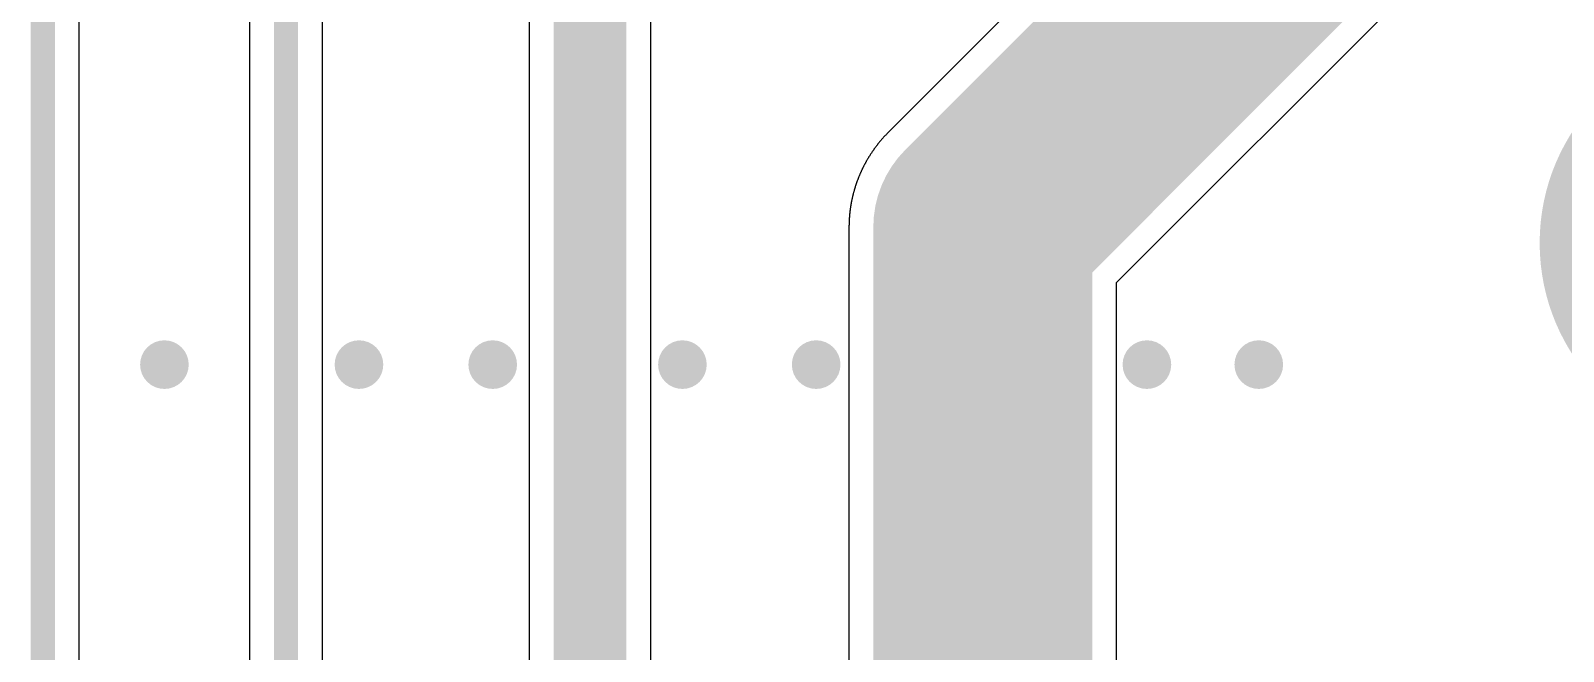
# Model space of a CAD drawing. Header units: millimetres. Extents: x -0.01 to 2.64, y -2.47 to 1.86.
# Drawn here: x 0.645 to 1.275, y 0.932 to 1.187 of the extents above; entities that cross this region are included whole.
import ezdxf

# ---------------------------------------------------------------- set-up
doc = ezdxf.new("R2010")
doc.units = ezdxf.units.MM
doc.header["$MEASUREMENT"] = 0
for name, color, linetype in [('BottomLayer', 5, 'Continuous'), ('BottomSolder', 6, 'Continuous'), ('MidLayer1', 16, 'Continuous'), ('MidLayer2', 76, 'Continuous'), ('TopLayer', 1, 'Continuous'), ('TopSolder', 216, 'Continuous'), ('ViaHoleLayer', 16, 'Continuous')]:
    doc.layers.add(name, color=color, linetype=linetype)

# ---------------------------------------------------------------- blocks, each defined once
blk = doc.blocks.new('H_________F___17')
at = {"layer": 'BottomSolder'}
h = blk.add_hatch(color=6, dxfattribs=at)
edge = h.paths.add_edge_path()
edge.add_arc((0.5, 0.5), 0.0845, 0, 360)
at = {"layer": 'TopSolder'}
h = blk.add_hatch(color=216, dxfattribs=at)
edge = h.paths.add_edge_path()
edge.add_arc((0.5, 0.5), 0.0845, 0, 360)

msp = doc.modelspace()

# ---------------------------------------------------------------- hatches: boundary and pattern name
at = {"layer": 'BottomLayer'}
h = msp.add_hatch(color=5, dxfattribs=at)
edge = h.paths.add_edge_path()
edge.add_arc((0.7, 1.05), 0.01, 0, 360)
h = msp.add_hatch(color=5, dxfattribs=at)
edge = h.paths.add_edge_path()
edge.add_arc((0.78, 1.05), 0.01, 0, 360)
h = msp.add_hatch(color=5, dxfattribs=at)
edge = h.paths.add_edge_path()
edge.add_arc((0.835, 1.05), 0.01, 0, 360)
h = msp.add_hatch(color=5, dxfattribs=at)
edge = h.paths.add_edge_path()
edge.add_arc((0.913, 1.05), 0.01, 0, 360)
h = msp.add_hatch(color=5, dxfattribs=at)
edge = h.paths.add_edge_path()
edge.add_arc((0.968, 1.05), 0.01, 0, 360)
h = msp.add_hatch(color=5, dxfattribs=at)
edge = h.paths.add_edge_path()
edge.add_arc((1.104, 1.05), 0.01, 0, 360)
h = msp.add_hatch(color=5, dxfattribs=at)
edge = h.paths.add_edge_path()
edge.add_arc((1.15, 1.05), 0.01, 0, 360)
at = {"layer": 'MidLayer1'}
h = msp.add_hatch(color=16, dxfattribs=at)
edge = h.paths.add_edge_path()
edge.add_arc((0.7, 1.05), 0.01, 0, 360)
h = msp.add_hatch(color=16, dxfattribs=at)
edge = h.paths.add_edge_path()
edge.add_arc((0.78, 1.05), 0.01, 0, 360)
h = msp.add_hatch(color=16, dxfattribs=at)
edge = h.paths.add_edge_path()
edge.add_arc((0.835, 1.05), 0.01, 0, 360)
h = msp.add_hatch(color=16, dxfattribs=at)
edge = h.paths.add_edge_path()
edge.add_arc((0.913, 1.05), 0.01, 0, 360)
h = msp.add_hatch(color=16, dxfattribs=at)
edge = h.paths.add_edge_path()
edge.add_arc((0.968, 1.05), 0.01, 0, 360)
h = msp.add_hatch(color=16, dxfattribs=at)
edge = h.paths.add_edge_path()
edge.add_arc((1.104, 1.05), 0.01, 0, 360)
h = msp.add_hatch(color=16, dxfattribs=at)
edge = h.paths.add_edge_path()
edge.add_arc((1.15, 1.05), 0.01, 0, 360)
at = {"layer": 'MidLayer2'}
h = msp.add_hatch(color=76, dxfattribs=at)
edge = h.paths.add_edge_path()
edge.add_arc((0.7, 1.05), 0.01, 0, 360)
h = msp.add_hatch(color=76, dxfattribs=at)
edge = h.paths.add_edge_path()
edge.add_arc((0.78, 1.05), 0.01, 0, 360)
h = msp.add_hatch(color=76, dxfattribs=at)
edge = h.paths.add_edge_path()
edge.add_arc((0.835, 1.05), 0.01, 0, 360)
h = msp.add_hatch(color=76, dxfattribs=at)
edge = h.paths.add_edge_path()
edge.add_arc((0.913, 1.05), 0.01, 0, 360)
h = msp.add_hatch(color=76, dxfattribs=at)
edge = h.paths.add_edge_path()
edge.add_arc((0.968, 1.05), 0.01, 0, 360)
h = msp.add_hatch(color=76, dxfattribs=at)
edge = h.paths.add_edge_path()
edge.add_arc((1.104, 1.05), 0.01, 0, 360)
h = msp.add_hatch(color=76, dxfattribs=at)
edge = h.paths.add_edge_path()
edge.add_arc((1.15, 1.05), 0.01, 0, 360)
at = {"layer": 'TopLayer'}
h = msp.add_hatch(color=1, dxfattribs=at)
edge = h.paths.add_edge_path()
edge.add_arc((0.7, 1.05), 0.01, 0, 360)
h = msp.add_hatch(color=1, dxfattribs=at)
edge = h.paths.add_edge_path()
edge.add_arc((0.78, 1.05), 0.01, 0, 360)
h = msp.add_hatch(color=1, dxfattribs=at)
edge = h.paths.add_edge_path()
edge.add_arc((0.835, 1.05), 0.01, 0, 360)
h = msp.add_hatch(color=1, dxfattribs=at)
edge = h.paths.add_edge_path()
edge.add_arc((0.913, 1.05), 0.01, 0, 360)
h = msp.add_hatch(color=1, dxfattribs=at)
edge = h.paths.add_edge_path()
edge.add_arc((0.968, 1.05), 0.01, 0, 360)
h = msp.add_hatch(color=1, dxfattribs=at)
edge = h.paths.add_edge_path()
edge.add_arc((1.104, 1.05), 0.01, 0, 360)
h = msp.add_hatch(color=1, dxfattribs=at)
edge = h.paths.add_edge_path()
edge.add_arc((1.15, 1.05), 0.01, 0, 360)
at = {"layer": 'ViaHoleLayer'}
h = msp.add_hatch(color=16, dxfattribs=at)
edge = h.paths.add_edge_path()
edge.add_arc((0.7, 1.05), 0.005, 0, 360)
h = msp.add_hatch(color=16, dxfattribs=at)
edge = h.paths.add_edge_path()
edge.add_arc((0.78, 1.05), 0.005, 0, 360)
h = msp.add_hatch(color=16, dxfattribs=at)
edge = h.paths.add_edge_path()
edge.add_arc((0.835, 1.05), 0.005, 0, 360)
h = msp.add_hatch(color=16, dxfattribs=at)
edge = h.paths.add_edge_path()
edge.add_arc((0.913, 1.05), 0.005, 0, 360)
h = msp.add_hatch(color=16, dxfattribs=at)
edge = h.paths.add_edge_path()
edge.add_arc((0.968, 1.05), 0.005, 0, 360)
h = msp.add_hatch(color=16, dxfattribs=at)
edge = h.paths.add_edge_path()
edge.add_arc((1.104, 1.05), 0.005, 0, 360)
h = msp.add_hatch(color=16, dxfattribs=at)
edge = h.paths.add_edge_path()
edge.add_arc((1.15, 1.05), 0.005, 0, 360)

# ---------------------------------------------------------------- linework, layer by layer
at = {"layer": 'TopLayer'}
for p, q in [((0.665, 0.918), (0.665, 1.615)), ((0.735, 1.615), (0.735, 0.918)), ((0.765, 0.918), (0.765, 1.615)), ((1.26209, 1.40987), (0.99761, 1.14539)), ((1.0915, 1.08372), (1.39139, 1.38361)), ((0.85, 1.30253), (0.85, 0.802)), ((0.9, 0.903), (0.9, 1.29764)), ((0.99356, 1.14086), (0.99342, 1.1407)), ((0.99369, 1.14103), (0.99356, 1.14086)), ((0.99382, 1.14119), (0.99369, 1.14103)), ((0.99395, 1.14135), (0.99382, 1.14119)), ((0.99408, 1.14151), (0.99395, 1.14135)), ((0.99422, 1.14167), (0.99408, 1.14151)), ((0.99435, 1.14184), (0.99422, 1.14167)), ((0.99449, 1.142), (0.99435, 1.14184)), ((0.99462, 1.14216), (0.99449, 1.142)), ((0.99476, 1.14232), (0.99462, 1.14216)), ((0.9949, 1.14247), (0.99476, 1.14232)), ((0.99503, 1.14263), (0.9949, 1.14247)), ((0.99517, 1.14279), (0.99503, 1.14263)), ((0.99531, 1.14295), (0.99517, 1.14279)), ((0.99545, 1.1431), (0.99531, 1.14295)), ((0.99559, 1.14326), (0.99545, 1.1431)), ((0.99573, 1.14342), (0.99559, 1.14326)), ((0.99587, 1.14357), (0.99573, 1.14342)), ((0.99601, 1.14373), (0.99587, 1.14357)), ((0.99616, 1.14388), (0.99601, 1.14373)), ((0.9963, 1.14403), (0.99616, 1.14388)), ((0.99644, 1.14419), (0.9963, 1.14403)), ((0.99659, 1.14434), (0.99644, 1.14419)), ((0.99673, 1.14449), (0.99659, 1.14434)), ((0.99687, 1.14464), (0.99673, 1.14449)), ((0.99702, 1.14479), (0.99687, 1.14464)), ((0.99717, 1.14494), (0.99702, 1.14479)), ((0.99731, 1.14509), (0.99717, 1.14494)), ((0.99746, 1.14524), (0.99731, 1.14509)), ((0.99761, 1.14539), (0.99746, 1.14524)), ((0.98915, 1.13448), (0.98904, 1.1343)), ((0.98926, 1.13466), (0.98915, 1.13448)), ((0.98937, 1.13484), (0.98926, 1.13466)), ((0.98947, 1.13502), (0.98937, 1.13484)), ((0.98958, 1.1352), (0.98947, 1.13502)), ((0.98969, 1.13538), (0.98958, 1.1352)), ((0.9898, 1.13556), (0.98969, 1.13538)), ((0.98991, 1.13574), (0.9898, 1.13556)), ((0.99003, 1.13591), (0.98991, 1.13574)), ((0.99014, 1.13609), (0.99003, 1.13591)), ((0.99025, 1.13627), (0.99014, 1.13609)), ((0.99037, 1.13644), (0.99025, 1.13627)), ((0.99048, 1.13662), (0.99037, 1.13644)), ((0.9906, 1.13679), (0.99048, 1.13662)), ((0.99071, 1.13697), (0.9906, 1.13679)), ((0.99083, 1.13714), (0.99071, 1.13697)), ((0.99094, 1.13732), (0.99083, 1.13714)), ((0.99106, 1.13749), (0.99094, 1.13732)), ((0.99118, 1.13766), (0.99106, 1.13749)), ((0.9913, 1.13784), (0.99118, 1.13766)), ((0.99142, 1.13801), (0.9913, 1.13784)), ((0.99154, 1.13818), (0.99142, 1.13801)), ((0.99166, 1.13835), (0.99154, 1.13818)), ((0.99178, 1.13852), (0.99166, 1.13835)), ((0.99191, 1.13869), (0.99178, 1.13852)), ((0.99203, 1.13886), (0.99191, 1.13869)), ((0.99215, 1.13903), (0.99203, 1.13886)), ((0.99228, 1.1392), (0.99215, 1.13903)), ((0.9924, 1.13937), (0.99228, 1.1392)), ((0.99253, 1.13954), (0.9924, 1.13937)), ((0.99265, 1.1397), (0.99253, 1.13954)), ((0.99278, 1.13987), (0.99265, 1.1397)), ((0.99291, 1.14004), (0.99278, 1.13987)), ((0.99304, 1.1402), (0.99291, 1.14004)), ((0.99316, 1.14037), (0.99304, 1.1402)), ((0.99329, 1.14053), (0.99316, 1.14037)), ((0.99342, 1.1407), (0.99329, 1.14053)), ((0.98601, 1.12832), (0.98593, 1.12813)), ((0.9861, 1.12851), (0.98601, 1.12832)), ((0.98618, 1.1287), (0.9861, 1.12851)), ((0.98627, 1.1289), (0.98618, 1.1287)), ((0.98635, 1.12909), (0.98627, 1.1289)), ((0.98644, 1.12928), (0.98635, 1.12909)), ((0.98653, 1.12947), (0.98644, 1.12928)), ((0.98661, 1.12966), (0.98653, 1.12947)), ((0.9867, 1.12985), (0.98661, 1.12966)), ((0.98679, 1.13004), (0.9867, 1.12985)), ((0.98688, 1.13023), (0.98679, 1.13004)), ((0.98697, 1.13042), (0.98688, 1.13023)), ((0.98706, 1.13061), (0.98697, 1.13042)), ((0.98716, 1.13079), (0.98706, 1.13061)), ((0.98725, 1.13098), (0.98716, 1.13079)), ((0.98734, 1.13117), (0.98725, 1.13098)), ((0.98744, 1.13136), (0.98734, 1.13117)), ((0.98753, 1.13154), (0.98744, 1.13136)), ((0.98763, 1.13173), (0.98753, 1.13154)), ((0.98773, 1.13192), (0.98763, 1.13173)), ((0.98782, 1.1321), (0.98773, 1.13192)), ((0.98792, 1.13229), (0.98782, 1.1321)), ((0.98802, 1.13247), (0.98792, 1.13229)), ((0.98812, 1.13266), (0.98802, 1.13247)), ((0.98822, 1.13284), (0.98812, 1.13266)), ((0.98832, 1.13303), (0.98822, 1.13284)), ((0.98842, 1.13321), (0.98832, 1.13303)), ((0.98852, 1.13339), (0.98842, 1.13321)), ((0.98863, 1.13358), (0.98852, 1.13339)), ((0.98873, 1.13376), (0.98863, 1.13358)), ((0.98883, 1.13394), (0.98873, 1.13376)), ((0.98894, 1.13412), (0.98883, 1.13394)), ((0.98904, 1.1343), (0.98894, 1.13412)), ((0.98373, 1.12201), (0.98367, 1.12181)), ((0.98379, 1.12221), (0.98373, 1.12201)), ((0.98385, 1.12242), (0.98379, 1.12221)), ((0.98391, 1.12262), (0.98385, 1.12242)), ((0.98398, 1.12282), (0.98391, 1.12262)), ((0.98404, 1.12302), (0.98398, 1.12282)), ((0.9841, 1.12322), (0.98404, 1.12302)), ((0.98417, 1.12342), (0.9841, 1.12322)), ((0.98423, 1.12362), (0.98417, 1.12342)), ((0.9843, 1.12381), (0.98423, 1.12362)), ((0.98436, 1.12401), (0.9843, 1.12381)), ((0.98443, 1.12421), (0.98436, 1.12401)), ((0.9845, 1.12441), (0.98443, 1.12421)), ((0.98457, 1.12461), (0.9845, 1.12441)), ((0.98464, 1.12481), (0.98457, 1.12461)), ((0.98471, 1.125), (0.98464, 1.12481)), ((0.98478, 1.1252), (0.98471, 1.125)), ((0.98485, 1.1254), (0.98478, 1.1252)), ((0.98492, 1.1256), (0.98485, 1.1254)), ((0.98499, 1.12579), (0.98492, 1.1256)), ((0.98507, 1.12599), (0.98499, 1.12579)), ((0.98514, 1.12618), (0.98507, 1.12599)), ((0.98522, 1.12638), (0.98514, 1.12618)), ((0.98529, 1.12658), (0.98522, 1.12638)), ((0.98537, 1.12677), (0.98529, 1.12658)), ((0.98545, 1.12697), (0.98537, 1.12677)), ((0.98553, 1.12716), (0.98545, 1.12697)), ((0.98561, 1.12735), (0.98553, 1.12716)), ((0.98569, 1.12755), (0.98561, 1.12735)), ((0.98577, 1.12774), (0.98569, 1.12755)), ((0.98585, 1.12793), (0.98577, 1.12774)), ((0.98593, 1.12813), (0.98585, 1.12793)), ((0.98227, 1.11568), (0.98224, 1.11548)), ((0.98231, 1.11589), (0.98227, 1.11568)), ((0.98234, 1.1161), (0.98231, 1.11589)), ((0.98238, 1.1163), (0.98234, 1.1161)), ((0.98242, 1.11651), (0.98238, 1.1163)), ((0.98246, 1.11672), (0.98242, 1.11651)), ((0.9825, 1.11692), (0.98246, 1.11672)), ((0.98254, 1.11713), (0.9825, 1.11692)), ((0.98258, 1.11733), (0.98254, 1.11713)), ((0.98262, 1.11754), (0.98258, 1.11733)), ((0.98266, 1.11774), (0.98262, 1.11754)), ((0.9827, 1.11795), (0.98266, 1.11774)), ((0.98275, 1.11815), (0.9827, 1.11795)), ((0.98279, 1.11836), (0.98275, 1.11815)), ((0.98284, 1.11856), (0.98279, 1.11836)), ((0.98289, 1.11877), (0.98284, 1.11856)), ((0.98293, 1.11897), (0.98289, 1.11877)), ((0.98298, 1.11918), (0.98293, 1.11897)), ((0.98303, 1.11938), (0.98298, 1.11918)), ((0.98308, 1.11958), (0.98303, 1.11938)), ((0.98313, 1.11979), (0.98308, 1.11958)), ((0.98318, 1.11999), (0.98313, 1.11979)), ((0.98323, 1.12019), (0.98318, 1.11999)), ((0.98328, 1.1204), (0.98323, 1.12019)), ((0.98334, 1.1206), (0.98328, 1.1204)), ((0.98339, 1.1208), (0.98334, 1.1206)), ((0.98345, 1.12101), (0.98339, 1.1208)), ((0.9835, 1.12121), (0.98345, 1.12101)), ((0.98356, 1.12141), (0.9835, 1.12121)), ((0.98362, 1.12161), (0.98356, 1.12141)), ((0.98367, 1.12181), (0.98362, 1.12161)), ((0.98157, 1.10922), (0.98156, 1.10902)), ((0.98158, 1.10943), (0.98157, 1.10922)), ((0.98159, 1.10964), (0.98158, 1.10943)), ((0.9816, 1.10985), (0.98159, 1.10964)), ((0.98162, 1.11006), (0.9816, 1.10985)), ((0.98163, 1.11027), (0.98162, 1.11006)), ((0.98164, 1.11048), (0.98163, 1.11027)), ((0.98166, 1.11069), (0.98164, 1.11048)), ((0.98168, 1.1109), (0.98166, 1.11069)), ((0.98169, 1.11111), (0.98168, 1.1109)), ((0.98171, 1.11132), (0.98169, 1.11111)), ((0.98173, 1.11153), (0.98171, 1.11132)), ((0.98175, 1.11173), (0.98173, 1.11153)), ((0.98177, 1.11194), (0.98175, 1.11173)), ((0.98179, 1.11215), (0.98177, 1.11194)), ((0.98181, 1.11236), (0.98179, 1.11215)), ((0.98184, 1.11257), (0.98181, 1.11236)), ((0.98186, 1.11278), (0.98184, 1.11257)), ((0.98188, 1.11299), (0.98186, 1.11278)), ((0.98191, 1.11319), (0.98188, 1.11299)), ((0.98193, 1.1134), (0.98191, 1.11319)), ((0.98196, 1.11361), (0.98193, 1.1134)), ((0.98199, 1.11382), (0.98196, 1.11361)), ((0.98202, 1.11403), (0.98199, 1.11382)), ((0.98205, 1.11423), (0.98202, 1.11403)), ((0.98208, 1.11444), (0.98205, 1.11423)), ((0.98211, 1.11465), (0.98208, 1.11444)), ((0.98214, 1.11486), (0.98211, 1.11465)), ((0.98217, 1.11506), (0.98214, 1.11486)), ((0.9822, 1.11527), (0.98217, 1.11506)), ((0.98224, 1.11548), (0.9822, 1.11527)), ((0.98151, 1.10734), (0.9815, 1.10713)), ((0.9815, 1.10713), (0.9815, 1.10692)), ((0.9815, 1.10692), (0.9815, 1.10671)), ((0.9815, 1.10671), (0.9815, 1.1065)), ((0.9815, 1.1065), (0.9815, 1.10629)), ((0.9815, 1.10629), (0.9815, 1.10608)), ((0.9815, 1.10608), (0.9815, 1.10587)), ((0.9815, 1.10587), (0.9815, 1.10581)), ((0.9815, 1.10581), (0.9815, 1.10575)), ((0.9815, 1.10575), (0.9815, 1.10554)), ((0.9815, 1.10554), (0.9815, 1.10533)), ((0.9815, 1.10533), (0.9815, 1.10512)), ((0.9815, 1.10512), (0.9815, 0.903)), ((0.98152, 1.10797), (0.98151, 1.10776)), ((0.98151, 1.10776), (0.98151, 1.10755)), ((0.98151, 1.10755), (0.98151, 1.10734)), ((0.98153, 1.10818), (0.98152, 1.10797)), ((0.98154, 1.1086), (0.98153, 1.10839)), ((0.98153, 1.10839), (0.98153, 1.10818)), ((0.98155, 1.10881), (0.98154, 1.1086)), ((0.98156, 1.10902), (0.98155, 1.10881)), ((1.0915, 0.82961), (1.0915, 1.08372))]:
    msp.add_line(p, q, dxfattribs=at)
for points, const_width in [([(0.65, 0.903), (0.65, 1.735)], 0.01), ([(0.75, 0.898), (0.75, 1.735)], 0.01), ([(1.0365, 1.1065), (1.3525, 1.4225)], 0.09), ([(0.875, 0.802), (0.875, 1.3075)], 0.03), ([(1.0365, 0.76761), (1.0365, 1.10512)], 0.09)]:
    msp.add_lwpolyline(points, dxfattribs=dict(at, const_width=const_width))
at = {"layer": 'TopLayer', "const_width": 0.045}
for points in [[(1.014, 1.1065, 1), (1.059, 1.1065, 1)], [(1.014, 1.10512, 1), (1.059, 1.10512, 1)]]:
    msp.add_lwpolyline(points, format="xyb", close=True, dxfattribs=at)

# ---------------------------------------------------------------- block references
msp.add_blockref('H_________F___17', (0.85, 0.6))

doc.saveas('drawing.dxf')
